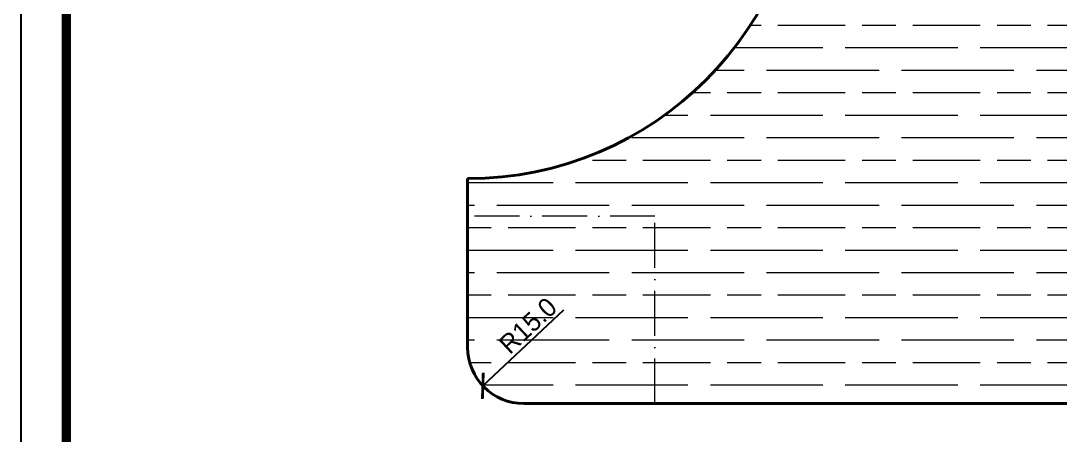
# Model space of a CAD drawing. Header units: millimetres. Extents: x -610 to 230, y -60 to 500.
# Drawn here: x -610.1 to -332.6, y 109.6 to 220.2 of the extents above; entities that cross this region are included whole.
import ezdxf

# ---------------------------------------------------------------- set-up
doc = ezdxf.new("R2010")
doc.units = ezdxf.units.MM
doc.header["$MEASUREMENT"] = 0
doc.linetypes.add('ACAD_ISO10W100', pattern=[18, 12, -3, 0, -3])
for name, color, linetype, lineweight in [('Daska', 130, 'Continuous', 40), ('Daska2', 160, 'Continuous', 60), ('Kote', 8, 'Continuous', 9), ('Srafura', 32, 'Continuous', 18)]:
    doc.layers.add(name, color=color, linetype=linetype, lineweight=lineweight)
doc.dimstyles.get("Standard").update_dxf_attribs({"dimtxt": 5, "dimasz": 5, "dimexe": 5, "dimexo": 0, "dimgap": 1, "dimtad": 1, "dimtoh": 1, "dimdec": 1, "dimzin": 0, "dimdsep": 46, "dimtxsty": 'Standard', "dimblk": 'ARCHTICK', "dimcen": 0.09, "dimadec": 0, "dimazin": 0, "dimtfac": 1, "dimtdec": 1, "dimtofl": 0, "dimtmove": 0, "dimatfit": 3, "dimldrblk": 'ARCHTICK', "dimfxl": 5, "dimtolj": 1, "dimtzin": 0, "dimarcsym": 0})

# ---------------------------------------------------------------- blocks, each defined once
blk = doc.blocks.new('_ArchTick')
at = {"color": 0, "linetype": 'ByBlock', "lineweight": 20, "const_width": 0.15}
blk.add_lwpolyline([(-0.5, -0.5), (0.5, 0.5)], dxfattribs=at)
blk = doc.blocks.new('*D30')
at = {"layer": 'Defpoints', "color": 0, "lineweight": 20, "transparency": 16777216}
for p in [(-475.79, 133.07), (-486.74, 122.82)]:
    blk.add_point(p, dxfattribs=at)
at = {"layer": 'Kote', "color": 0, "lineweight": -2, "transparency": 16777216}
blk.add_line((-465.2, 142.97), (-486.74, 122.82), dxfattribs=at)
at = {"layer": 'Kote', "color": 0, "lineweight": -2, "transparency": 16777216, "xscale": 5, "yscale": 5, "zscale": 5, "rotation": 223.0972237880935}
blk.add_blockref('_ArchTick', (-486.74, 122.82), dxfattribs=at)
at = {"layer": 'Kote', "color": 0, "lineweight": 20, "transparency": 16777216, "insert": (-474.71, 138.87), "char_height": 5, "attachment_point": 5, "rotation": 43.0972}
blk.add_mtext('\\A1;R15.0', dxfattribs=at)

msp = doc.modelspace()

# ---------------------------------------------------------------- hatches: boundary and pattern name
at = {"layer": 'Srafura', "lineweight": 20}
h = msp.add_hatch(dxfattribs=at)
h.set_pattern_fill('GOST_WOOD', color=256, scale=3, angle=-270)
h.set_pattern_definition([(180, (-1e-14, -21.06), (2e-14, 18), [30, -6]), (180, (6, -15.06), (2e-14, 18), [18, -4.5, 9, -4.5]), (180, (15, -9.06), (2e-14, 18), [30, -6])])
h.paths.add_polyline_path([(-90.79, 368.07), (-140.79, 368.07), (-140.79, 418.07), (-440.79, 418.07), (-440.79, 368.07), (-490.79, 368.07), (-490.79, 358.07, -0.414214), (-400.79, 268.07), (-90.79, 268.07)])
h.paths.add_polyline_path([(-90.79, 268.07), (-400.79, 268.07, -0.414214), (-490.79, 178.07), (-490.79, 168.07), (-440.79, 168.07), (-440.79, 118.07), (-140.79, 118.07), (-140.79, 168.07), (-90.79, 168.07)])
h.paths.add_polyline_path([(-440.79, 418.07), (-475.79, 418.07, 0.414214), (-490.79, 403.07), (-490.79, 368.07), (-440.79, 368.07)])
h.paths.add_polyline_path([(-90.79, 403.07, 0.414214), (-105.79, 418.07), (-140.79, 418.07), (-140.79, 368.07), (-90.79, 368.07)])
h.paths.add_polyline_path([(-90.79, 168.07), (-140.79, 168.07), (-140.79, 118.07), (-105.79, 118.07, 0.414214), (-90.79, 133.07)])
h.paths.add_polyline_path([(-440.79, 168.07), (-490.79, 168.07), (-490.79, 133.07, 0.414214), (-475.79, 118.07), (-440.79, 118.07)])
h.paths.add_polyline_path([(-36.32, 426.53), (51.77, 426.53), (51.77, 463.2), (-36.32, 463.2)], flags=9)
h.paths.add_polyline_path([(-496.54, 59.19), (-315.11, 59.19), (-315.11, 95.85), (-496.54, 95.85)], flags=9)
h.paths.add_polyline_path([(-90.7, 289.68), (-65.46, 289.68), (-65.46, 319.68), (-90.7, 319.68)], flags=9)
h.paths.add_polyline_path([(-523.53, 289.68), (-498.29, 289.68), (-498.29, 319.68), (-523.53, 319.68)], flags=9)
h.paths.add_polyline_path([(-496.54, 433.2), (-389.4, 433.2), (-389.4, 456.53), (-496.54, 456.53)], flags=9)
h.paths.add_polyline_path([(135.49, -28.85), (152.82, -28.85), (152.82, -16.85), (135.49, -16.85)], flags=9)
h.paths.add_polyline_path([(117.97, 111.94), (124.56, 111.94), (124.56, 114.32), (117.97, 114.32)], flags=9)
h.paths.add_polyline_path([(117.84, 56.5), (135.02, 56.5), (135.02, 59.67), (117.84, 59.67)], flags=9)
h.paths.add_polyline_path([(166.21, 2.71), (173.18, 2.71), (173.18, 5.08), (166.21, 5.08)], flags=9)
h.paths.add_polyline_path([(117.97, -9.12), (123.51, -9.12), (123.51, -6.75), (117.97, -6.75)], flags=9)
h.paths.add_polyline_path([(117.84, 2.05), (126.8, 2.05), (126.8, 5.21), (117.84, 5.21)], flags=9)
h.paths.add_polyline_path([(117.89, -20.95), (124.49, -20.95), (124.49, -18.57), (117.89, -18.57)], flags=9)

# ---------------------------------------------------------------- linework, layer by layer
msp.add_line((-610.07, 500.17), (-610.07, -59.83))
at = {"const_width": 2.43}
msp.add_lwpolyline([(-573.55, -47.65), (193.41, -47.65, 0.414214), (217.76, -23.31), (217.76, 463.65, 0.414214), (193.41, 488), (-573.55, 488, 0.414214), (-597.9, 463.65), (-597.9, -23.31, 0.414214)], format="xyb", close=True, dxfattribs=at)
at = {"layer": 'Daska', "lineweight": 40}
for p, q in [((-490.79, 133.07), (-490.79, 178.07)), ((-105.79, 118.07), (-475.79, 118.07))]:
    msp.add_line(p, q, dxfattribs=at)
for centre, radius, start, end in [((-490.79, 268.07), 90, 270, 90), ((-475.79, 133.07), 15, 180, 270)]:
    msp.add_arc(centre, radius, start, end, dxfattribs=at)
at = {"layer": 'Daska2', "linetype": 'ACAD_ISO10W100', "lineweight": 20}
for p, q in [((-440.79, 168.07), (-490.79, 168.07)), ((-440.79, 118.07), (-440.79, 168.07))]:
    msp.add_line(p, q, dxfattribs=at)

# ---------------------------------------------------------------- dimensions: what is measured, and where the dimension line sits
at = {"layer": 'Kote', "lineweight": 20}
dim = msp.add_radius_dim(center=(-475.79, 133.07), mpoint=(-486.74, 122.82), dimstyle='Standard', dxfattribs=at)
dim.commit()
dim.dimension.update_dxf_attribs({"geometry": '*D30', "text_midpoint": (-472.32, 136.31), "dimtype": 164})

doc.saveas('drawing.dxf')
